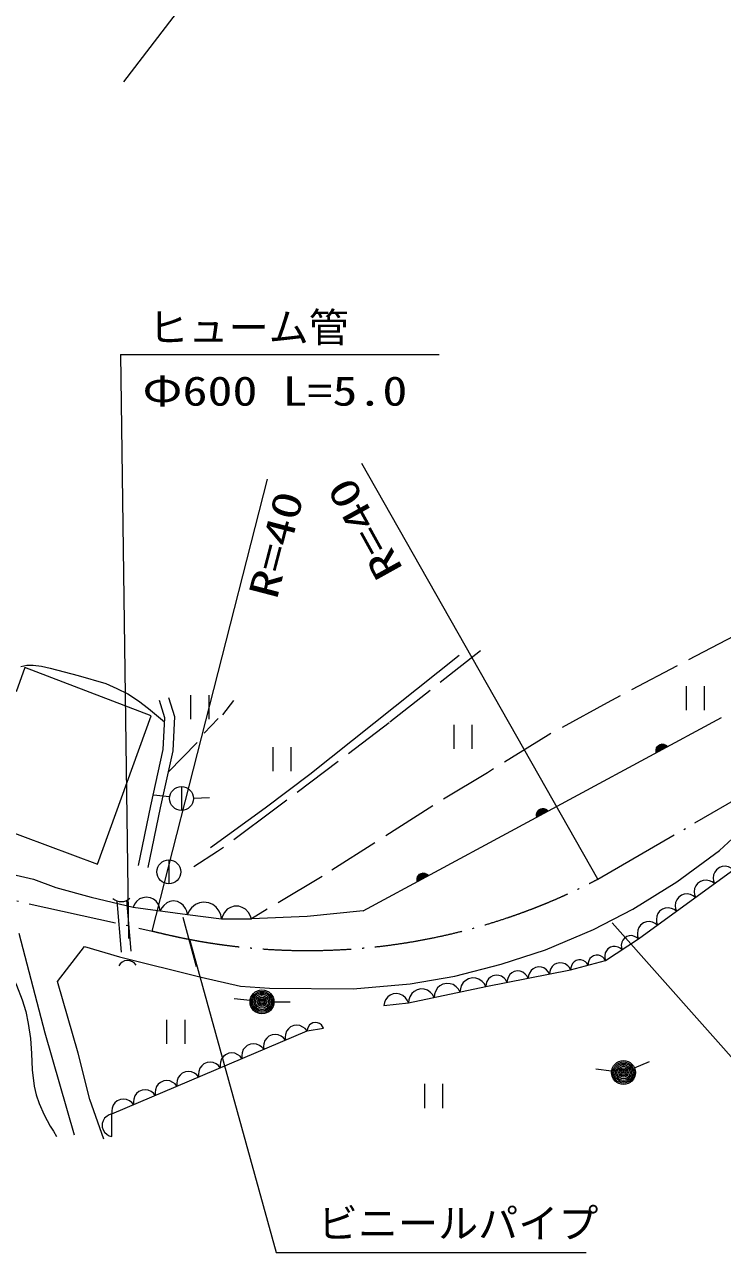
# Model space of a CAD drawing. Units: millimetres, scale not verified. Extents: x 40000 to 680000, y 20000 to 380000.
# Drawn here: x 413384 to 456919, y 242879 to 319433 of the extents above; entities that cross this region are included whole.
import ezdxf
from ezdxf.enums import TextEntityAlignment as Align

# ---------------------------------------------------------------- set-up
doc = ezdxf.new("R2010")
doc.units = ezdxf.units.MM
doc.header["$LTSCALE"] = 1000
doc.linetypes.add('USER1', pattern=[7.000001, 5.508197, -0.688525, 0.114754, -0.688525])
doc.linetypes.add('USER2', pattern=[4, 3.2, -0.8])
doc.layers.add('S-SUV', color=7, linetype='Continuous', lineweight=13)
doc.layers.add('S-SUV-LWCN', color=7, linetype='Continuous', lineweight=13)
doc.styles.add('ＭＳ ゴシック', font='')
doc.styles.get('ＭＳ ゴシック').set_extended_font_data('MS Gothic')

# ---------------------------------------------------------------- blocks, each defined once
blk = doc.blocks.new('BUHIN43')
at = {"color": 7, "linetype": 'Continuous', "lineweight": 13}
blk.add_lwpolyline([(-649, 345), (-680, 169), (-669, 1), (-618, -209), (-517, -362), (-390, -492), (-189, -599), (-10, -631), (174, -629), (376, -553), (518, -466), (649, -345)], dxfattribs=at)
blk = doc.blocks.new('BUHIN46')
at = {"color": 7, "linetype": 'Continuous', "lineweight": 13}
blk.add_lwpolyline([(-639, 517), (-710, 331), (-734, 145), (-723, -97), (-645, -287), (-533, -457), (-335, -617), (-146, -690), (56, -727), (295, -688), (469, -622), (639, -517)], dxfattribs=at)
blk = doc.blocks.new('BUHIN47')
at = {"color": 7, "linetype": 'Continuous', "lineweight": 13}
blk.add_lwpolyline([(-516, 434), (-578, 282), (-600, 130), (-595, -69), (-533, -226), (-444, -367), (-284, -501), (-130, -564), (35, -598), (231, -569), (375, -518), (516, -434)], dxfattribs=at)
blk = doc.blocks.new('BUHIN48')
at = {"color": 7, "linetype": 'Continuous', "lineweight": 13}
blk.add_lwpolyline([(-457, 329), (-499, 199), (-508, 71), (-491, -94), (-430, -221), (-347, -333), (-206, -435), (-73, -478), (67, -496), (228, -459), (345, -408), (457, -329)], dxfattribs=at)
blk = doc.blocks.new('BUHIN49')
at = {"color": 7, "linetype": 'Continuous', "lineweight": 13}
blk.add_lwpolyline([(-584, 188), (-584, 39), (-550, -97), (-478, -262), (-372, -374), (-248, -462), (-67, -520), (84, -520), (235, -492), (391, -400), (495, -307), (584, -188)], dxfattribs=at)
blk = doc.blocks.new('BUHIN50')
at = {"color": 7, "linetype": 'Continuous', "lineweight": 13}
blk.add_lwpolyline([(-708, 189), (-698, 12), (-650, -149), (-553, -341), (-420, -468), (-268, -565), (-49, -624), (132, -615), (310, -572), (490, -453), (608, -336), (708, -189)], dxfattribs=at)
blk = doc.blocks.new('BUHIN59')
at = {"color": 7, "linetype": 'Continuous', "lineweight": 13}
blk.add_lwpolyline([(-441, 732), (-577, 576), (-666, 402), (-741, 162), (-732, -52), (-683, -257), (-546, -484), (-388, -623), (-203, -731), (44, -777), (238, -775), (441, -732)], dxfattribs=at)
blk = doc.blocks.new('BUHIN88')
at = {"color": 7, "linetype": 'Continuous', "lineweight": 13}
for p, q in [((-371, 46), (294, -231)), ((331, -193), (-370, 100)), ((247, -266), (-360, -12)), ((-347, -72), (191, -296)), ((127, -324), (-320, -137)), ((-252, -220), (23, -335))]:
    blk.add_line(p, q, dxfattribs=at)
blk.add_lwpolyline([(369, -154), (304, -227), (232, -281), (126, -332), (26, -342), (-72, -334), (-187, -286), (-262, -222), (-325, -144), (-363, -33), (-377, 58), (-369, 154)], close=True, dxfattribs=at)
blk = doc.blocks.new('BUHIN124')
at = {"color": 7, "linetype": 'Continuous', "lineweight": 13}
for p, q in [((222, 918), (-944, -26)), ((-219, -921), (946, 23))]:
    blk.add_line(p, q, dxfattribs=at)
blk = doc.blocks.new('BUHIN130')
at = {"color": 7, "linetype": 'Continuous', "lineweight": 13}
blk.add_line((-580, -470), (580, 470), dxfattribs=at)
blk.add_circle((0, 0), 746, dxfattribs=at)
blk = doc.blocks.new('BUHIN131')
at = {"color": 7, "linetype": 'Continuous', "lineweight": 13}
for radius in [746, 660, 574, 484, 398, 292, 202, 116, 22.5]:
    blk.add_circle((0, 0), radius, dxfattribs=at)

msp = doc.modelspace()

# ---------------------------------------------------------------- linework, layer by layer
at = {"layer": 'S-SUV'}
for p, q in [((419578, 315859), (424258, 321980)), ((419372, 298854), (419876, 262445)), ((419372, 298854), (439241, 298854)), ((449144, 266150), (434416, 292057)), ((421354, 262917), (428542, 291089)), ((440489, 280086), (431182, 272687)), ((413410, 279352), (412860, 277840)), ((421278, 276328), (413410, 279352)), ((422128, 276212), (421792, 277289)), ((422365, 277468), (422733, 276290)), ((425750, 276402), (426437, 277292)), ((417945, 267086), (421278, 276328)), ((422039, 274239), (422128, 276212)), ((422733, 276290), (422636, 274159)), ((424594, 275247), (425453, 276168)), ((434511, 264179), (456868, 276238)), ((421254, 270718), (422039, 274239)), ((422636, 274159), (421841, 270592)), ((422346, 272826), (424142, 274669)), ((431182, 272687), (428404, 270578)), ((422430, 271275), (421438, 271398)), ((423924, 271210), (424924, 271246)), ((420491, 266995), (421254, 270718)), ((421841, 270592), (421079, 266875)), ((428404, 270578), (424989, 268101)), ((456740, 267946), (459885, 270843)), ((409699, 270144), (417945, 267086)), ((451679, 262430), (461152, 269331)), ((454066, 265990), (456740, 267946)), ((408625, 267383), (413933, 266155)), ((413933, 266155), (415334, 265625)), ((451326, 264274), (454066, 265990)), ((415334, 265625), (417548, 265038)), ((417548, 265038), (420155, 264416)), ((420155, 264416), (423541, 263945)), ((434511, 264179), (431015, 263815)), ((448875, 263011), (451326, 264274)), ((423541, 263945), (425672, 263676)), ((425672, 263676), (427533, 263681)), ((431015, 263815), (427533, 263681)), ((450044, 263432), (465691, 245779)), ((413025, 262780), (414644, 256574)), ((445879, 261748), (448875, 263011)), ((415437, 259768), (417120, 261946)), ((417120, 261946), (419299, 261303)), ((423671, 262403), (429081, 242879)), ((449623, 261087), (451679, 262430)), ((419299, 261303), (424400, 260040)), ((443106, 260857), (445879, 261748)), ((447449, 260494), (449623, 261087)), ((440215, 260114), (443106, 260857)), ((442152, 259466), (447449, 260494)), ((416724, 255311), (415437, 259768)), ((424400, 260040), (426851, 259470)), ((433877, 259322), (437442, 259619)), ((437442, 259619), (440215, 260114)), ((426851, 259470), (428658, 259347)), ((428658, 259347), (433877, 259322)), ((437330, 258438), (442152, 259466)), ((427451, 258583), (426457, 258696)), ((428946, 258498), (429946, 258498)), ((435789, 258280), (437330, 258438)), ((414644, 256574), (416477, 250210)), ((418831, 251521), (431006, 256699)), ((431006, 256699), (432033, 256857)), ((417467, 252414), (416724, 255311)), ((450004, 254188), (449012, 254313)), ((451438, 254387), (452358, 254778)), ((418334, 249938), (417467, 252414)), ((418831, 250098), (418831, 251521)), ((429081, 242879), (448419, 242879))]:
    msp.add_line(p, q, dxfattribs=at)
at = {"layer": 'S-SUV', "linetype": 'USER2'}
for p, q in [((457628, 281305), (449727, 277154)), ((441829, 280387), (436137, 275901)), ((449727, 277154), (446047, 275131)), ((436137, 275901), (429006, 270511)), ((446047, 275131), (442264, 272788)), ((442264, 272788), (438615, 270578)), ((429006, 270511), (425424, 267866)), ((438615, 270578), (431952, 266326)), ((425424, 267866), (423951, 266929)), ((431952, 266326), (427533, 263681)), ((419146, 264797), (419460, 261097)), ((419744, 264848), (420058, 261148)), ((423249, 263785), (424282, 259977))]:
    msp.add_line(p, q, dxfattribs=at)
at = {"layer": 'S-SUV', "linetype": 'USER1'}
for p, q in [((372676, 273722), (421354, 262917)), ((449144, 266150), (458290, 271441))]:
    msp.add_line(p, q, dxfattribs=at)
at = {"layer": 'S-SUV'}
for points in [[(425672, 263676), (425623, 263931), (425521, 264155), (425343, 264415), (425125, 264573), (424885, 264684), (424554, 264726), (424294, 264678), (424043, 264579), (423806, 264371), (423657, 264179), (423541, 263945)], [(427533, 263681), (427463, 263895), (427351, 264076), (427168, 264281), (426963, 264392), (426744, 264461), (426456, 264460), (426237, 264390), (426033, 264277), (425852, 264072), (425745, 263890), (425672, 263676)], [(437330, 258438), (437254, 258610), (437146, 258750), (436979, 258904), (436799, 258980), (436612, 259019), (436373, 258994), (436198, 258918), (436038, 258808), (435905, 258623), (435832, 258464), (435789, 258280)], [(432033, 256857), (431977, 256969), (431900, 257060), (431782, 257158), (431660, 257202), (431533, 257222), (431374, 257197), (431259, 257140), (431155, 257061), (431072, 256933), (431029, 256823), (431006, 256699)], [(418831, 251521), (418668, 251467), (418529, 251382), (418372, 251243), (418287, 251087), (418234, 250920), (418234, 250699), (418287, 250532), (418372, 250375), (418529, 250237), (418668, 250155), (418831, 250098)]]:
    msp.add_lwpolyline(points, dxfattribs=at)
at = {"layer": 'S-SUV', "linetype": 'USER1'}
msp.add_arc((431031, 300788), 39087, 255.66689, 297.60667, dxfattribs=at)
at = {"layer": 'S-SUV'}
for centre, radius, start, end in [((419415, 265506), 756, 226.97604, 315.4617), ((419820, 260449), 632, 31.89486, 152.77975)]:
    msp.add_arc(centre, radius, start, end, dxfattribs=at)
at = {"layer": 'S-SUV-LWCN'}
for points in [[(413150, 279411), (413532, 279485), (413924, 279500), (414448, 279437), (414976, 279312), (416731, 278854), (418447, 278344), (419150, 278047), (419826, 277696), (420491, 277272), (421121, 276798), (421622, 276384), (422124, 275953)], [(412442, 260430), (412872, 259535), (413243, 258621), (413460, 257897), (413618, 257156), (413747, 256221), (413816, 255273), (413868, 254254), (413980, 253255), (414104, 252698), (414286, 252158), (414606, 251452), (414990, 250754), (415182, 250430), (415377, 250107)]]:
    msp.add_lwpolyline(points, dxfattribs=at)

# ---------------------------------------------------------------- block references
at = {"layer": 'S-SUV', "rotation": 231}
for name, p in [('BUHIN124', (455223, 277433)), ('BUHIN124', (424320, 276880)), ('BUHIN124', (440742, 275033)), ('BUHIN124', (429446, 273629)), ('BUHIN88', (453142, 274228)), ('BUHIN130', (423175, 271183)), ('BUHIN88', (445689, 270209)), ('BUHIN130', (422382, 266603)), ('BUHIN50', (457007, 266312)), ('BUHIN88', (438237, 266189)), ('BUHIN50', (455823, 265450)), ('BUHIN59', (421002, 264298)), ('BUHIN59', (422695, 264063)), ('BUHIN50', (454639, 264587)), ('BUHIN50', (453455, 263724)), ('BUHIN50', (452271, 262862)), ('BUHIN49', (451165, 262094)), ('BUHIN49', (450137, 261422)), ('BUHIN47', (446787, 260365)), ('BUHIN48', (447993, 260642)), ('BUHIN48', (449080, 260938)), ('BUHIN46', (441349, 259295)), ('BUHIN47', (442815, 259594)), ('BUHIN47', (444139, 259851)), ('BUHIN47', (445463, 260108)), ('BUHIN131', (428196, 258498)), ('BUHIN46', (438134, 258609)), ('BUHIN46', (439741, 258952)), ('BUHIN124', (422820, 256628)), ('BUHIN43', (430329, 256411)), ('BUHIN43', (428977, 255836)), ('BUHIN43', (427624, 255261)), ('BUHIN43', (424919, 254110)), ('BUHIN43', (426271, 254685)), ('BUHIN131', (450748, 254093)), ('BUHIN43', (423566, 253535)), ('BUHIN43', (422213, 252959)), ('BUHIN124', (438902, 252631)), ('BUHIN43', (419508, 251809)), ('BUHIN43', (420860, 252384))]:
    msp.add_blockref(name, p, dxfattribs=at)

# ---------------------------------------------------------------- texts
at = {"layer": 'S-SUV', "style": 'ＭＳ ゴシック'}
for s, p in [('ヒューム管', (421112, 299083)), ('ビニールパイプ', (431678, 243234))]:
    msp.add_text(s, height=1833, dxfattribs=at).set_placement(p, align=Align.BOTTOM_LEFT)
at = {"layer": 'S-SUV', "style": 'ＭＳ ゴシック', "width": 1.25}
msp.add_text('Φ600 L=5.0', height=1833, dxfattribs=at).set_placement((420734, 295121), align=Align.BOTTOM_LEFT)
at = {"layer": 'S-SUV', "style": 'ＭＳ ゴシック', "width": 1.35}
for rotation, p in [(119, (437514, 285750)), (75.4, (429646, 283382))]:
    msp.add_text('R=40', height=1833, rotation=rotation, dxfattribs=at).set_placement(p, align=Align.BOTTOM_LEFT)

doc.saveas('drawing.dxf')
